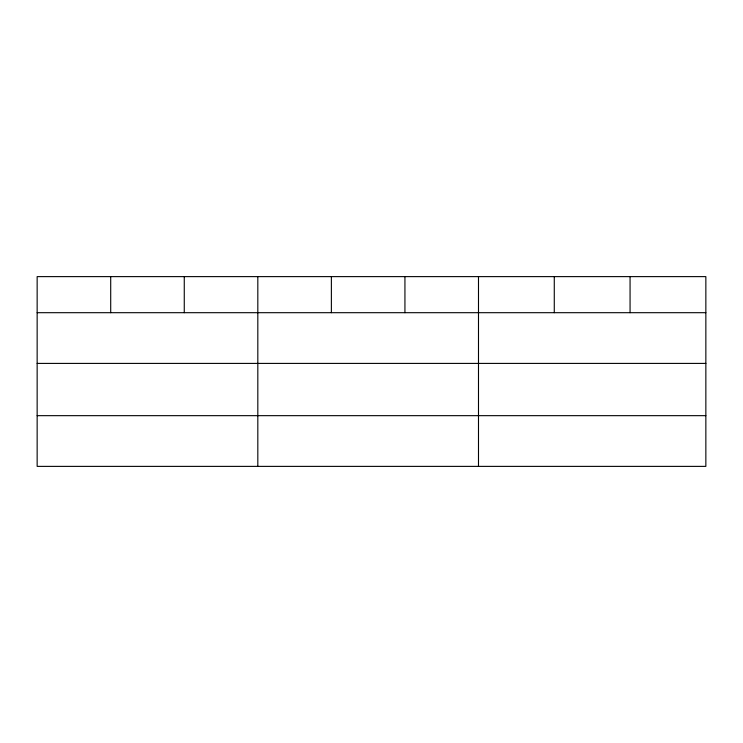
<?xml version="1.0" encoding="UTF-8"?>
<svg xmlns="http://www.w3.org/2000/svg" width="743" height="743" viewBox="0 0 743 743"><rect width="100%" height="100%" fill="white"/><g stroke="black" fill="none" stroke-linecap="round" stroke-linejoin="round"><path stroke-width="1.11" d="M705.85 363.411L705.85 276.619L37.15 276.619L37.15 466.381L705.85 466.381L705.85 363.411L37.15 363.411M37.15 312.692L705.85 312.692M37.15 415.662L705.85 415.662M630.064 276.619L630.064 312.692M554.278 276.619L554.278 312.692M478.492 276.619L478.492 466.381M404.935 276.619L404.935 312.692M331.378 276.619L331.378 312.692M257.821 276.619L257.821 466.381M184.264 276.619L184.264 312.692M110.707 276.619L110.707 312.692"/></g></svg>
